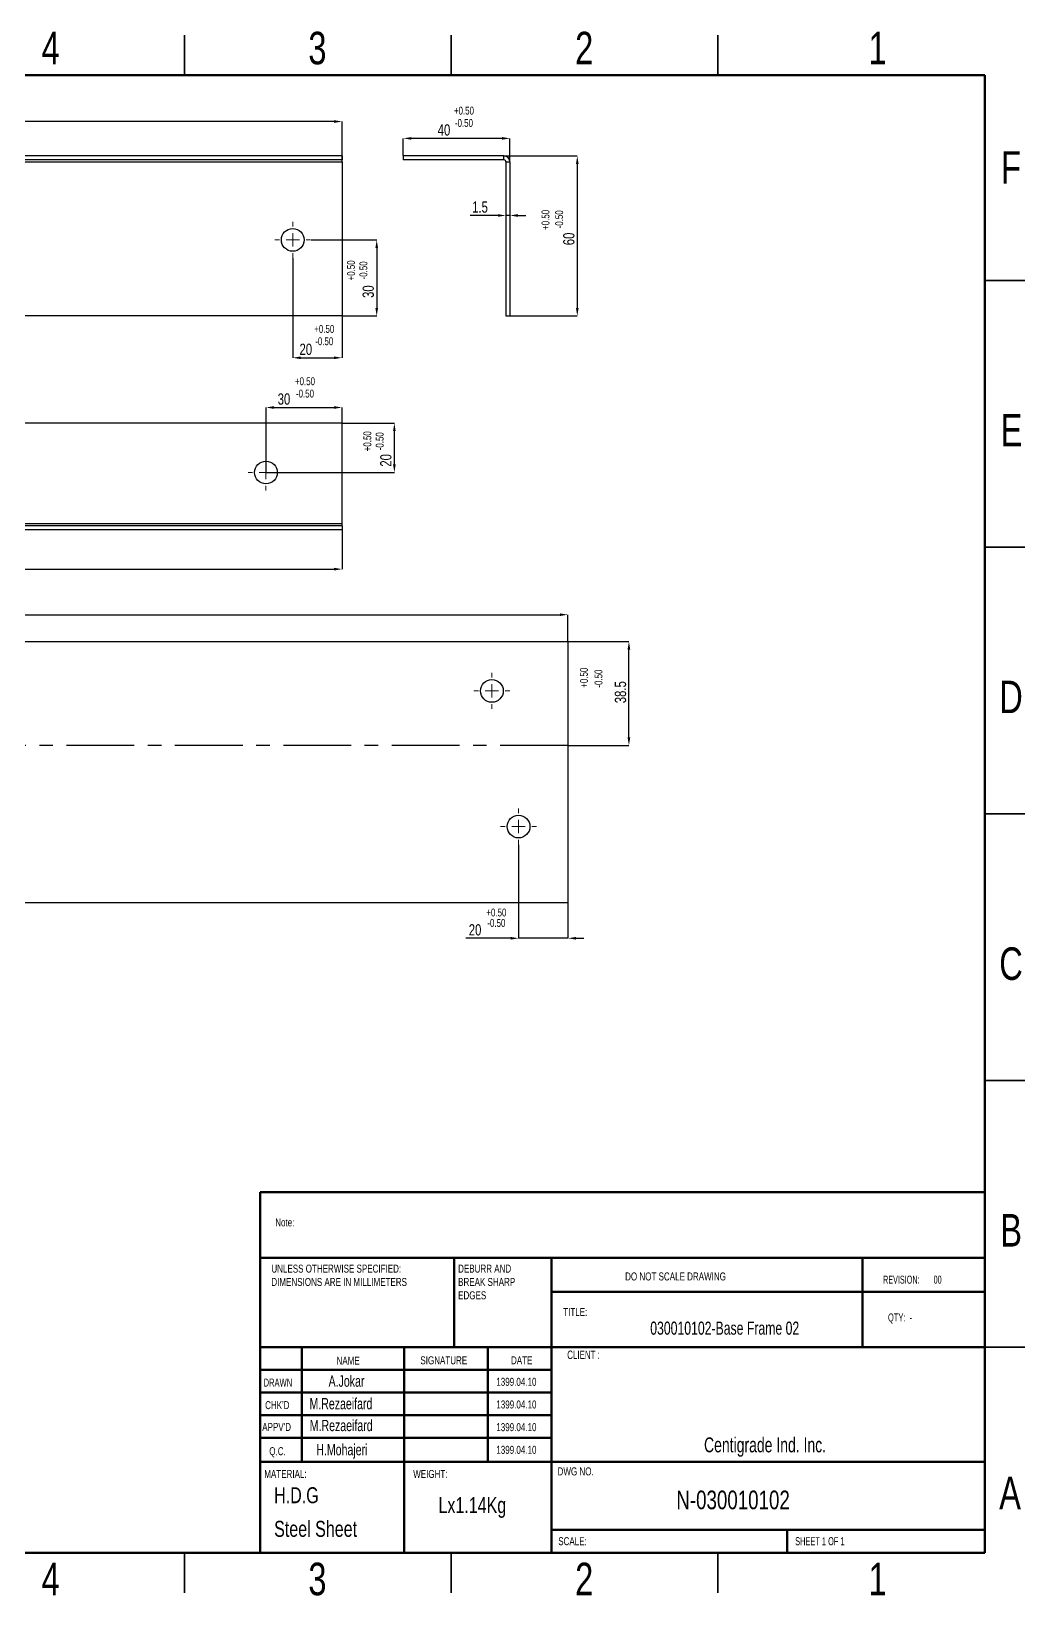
# Model space of a CAD drawing. Header units: millimetres. Extents: x 1478 to 1893, y 428 to 721.
# Drawn here: x 1706.3 to 1892.5, y 428.1 to 721.4 of the extents above; entities that cross this region are included whole.
import ezdxf

# ---------------------------------------------------------------- set-up
doc = ezdxf.new("R2010")
doc.units = ezdxf.units.MM
doc.linetypes.add('CENTERX2', pattern=[20.32, 12.7, -2.54, 2.54, -2.54])
doc.styles.add('SLDTEXTSTYLE0', font='TXT', dxfattribs={"width": 0.75})
doc.styles.add('SLDTEXTSTYLE1', font='TXT', dxfattribs={"width": 0.686449})
doc.styles.add('SLDTEXTSTYLE2', font='TXT', dxfattribs={"width": 0.652778})
doc.styles.add('SLDTEXTSTYLE3', font='TXT', dxfattribs={"width": 0.692308})
doc.styles.add('SLDTEXTSTYLE4', font='TXT', dxfattribs={"width": 0.7})
doc.styles.add('SLDTEXTSTYLE5', font='TXT', dxfattribs={"width": 0.678571})
doc.dimstyles.new('SLDDIMSTYLE16', dxfattribs={"dimtxt": 2.116667, "dimasz": 1.5, "dimexe": 0, "dimexo": 0.0625, "dimgap": 0.529167, "dimtad": 1, "dimdec": 6, "dimlfac": 2, "dimrnd": 1e-09, "dimzin": 12, "dimdsep": 46, "dimtxsty": 'SLDTEXTSTYLE0', "dimsah": 1, "dimcen": 0.09, "dimadec": 0, "dimazin": 3, "dimtfac": 1, "dimtdec": 1, "dimtmove": 0, "dimatfit": 0, "dimfxl": 1, "dimfrac": 2, "dimtolj": 1, "dimtzin": 12, "dimarcsym": 0})
doc.dimstyles.new('SLDDIMSTYLE8', dxfattribs={"dimtxt": 2.116667, "dimasz": 1.5, "dimexe": 0, "dimexo": 0.0625, "dimgap": 0.529167, "dimtad": 1, "dimdec": 0, "dimlfac": 2, "dimrnd": 1e-09, "dimzin": 12, "dimdsep": 46, "dimtxsty": 'SLDTEXTSTYLE0', "dimsah": 1, "dimcen": 0.09, "dimadec": 0, "dimazin": 3, "dimtfac": 1, "dimtdec": 0, "dimtofl": 0, "dimtmove": 0, "dimatfit": 3, "dimfxl": 1, "dimfrac": 2, "dimtolj": 1, "dimtzin": 12, "dimarcsym": 0})
doc.dimstyles.new('SLDDIMSTYLE9', dxfattribs={"dimtxt": 2.116667, "dimasz": 1.5, "dimexe": 0, "dimexo": 0.0625, "dimgap": 0.529167, "dimtad": 1, "dimdec": 0, "dimlfac": 2, "dimrnd": 1e-09, "dimzin": 12, "dimdsep": 46, "dimtxsty": 'SLDTEXTSTYLE0', "dimsah": 1, "dimcen": 0.09, "dimadec": 0, "dimazin": 3, "dimtfac": 1, "dimtdec": 0, "dimtmove": 0, "dimatfit": 0, "dimfxl": 1, "dimfrac": 2, "dimtolj": 1, "dimtzin": 12, "dimarcsym": 0})

# ---------------------------------------------------------------- blocks, each defined once
blk = doc.blocks.new('SW_NOTE_62')
at = {"color": 0, "linetype": 'Continuous', "lineweight": 0, "char_height": 1.5, "attachment_point": 1, "style": 'SLDTEXTSTYLE0'}
for s, insert in [('UNLESS OTHERWISE SPECIFIED:', (0, 1.93)), ('DIMENSIONS ARE IN MILLIMETERS', (0, -0.57))]:
    blk.add_mtext(s, dxfattribs=dict(at, insert=insert))
blk = doc.blocks.new('SW_NOTE_63')
at = {"color": 0, "linetype": 'Continuous', "lineweight": 0, "char_height": 1.5, "attachment_point": 1, "style": 'SLDTEXTSTYLE0'}
for s, insert in [('DEBURR AND', (0, 1.93)), ('BREAK SHARP', (0, -0.57)), ('EDGES', (0, -3.07))]:
    blk.add_mtext(s, dxfattribs=dict(at, insert=insert))
blk = doc.blocks.new('*D44')
at = {"color": 0, "linetype": 'Continuous', "lineweight": -2, "transparency": 16777216}
for p, q in [((1794.99, 698.04), (1808.67, 698.04)), ((1808.67, 696.54), (1808.67, 669.54)), ((1795.36, 668.04), (1808.67, 668.04))]:
    blk.add_line(p, q, dxfattribs=at)
at = {"color": 0, "linetype": 'Continuous', "transparency": 16777216}
for points in [[(1808.42, 696.54), (1808.92, 696.54), (1808.67, 698.04)], [(1808.42, 669.54), (1808.92, 669.54), (1808.67, 668.04)]]:
    blk.add_solid(points, dxfattribs=at)
at = {"layer": 'Defpoints', "color": 0, "linetype": 'Continuous', "transparency": 16777216}
for p in [(1794.93, 698.04), (1795.3, 668.04), (1808.67, 668.04)]:
    blk.add_point(p, dxfattribs=at)
at = {"color": 0, "linetype": 'Continuous', "lineweight": 18, "transparency": 16777216, "insert": (1806.02, 682.48), "char_height": 2.117, "attachment_point": 2, "rotation": 90, "style": 'SLDTEXTSTYLE0'}
blk.add_mtext('\\A1;60', dxfattribs=at)
blk = doc.blocks.new('*D45')
at = {"color": 0, "linetype": 'Continuous', "lineweight": -2, "transparency": 16777216}
for p, q in [((1776.05, 698.11), (1776.05, 701.33)), ((1794.55, 701.33), (1777.55, 701.33)), ((1796.05, 696.99), (1796.05, 701.33))]:
    blk.add_line(p, q, dxfattribs=at)
at = {"color": 0, "linetype": 'Continuous', "transparency": 16777216}
for points in [[(1777.55, 701.58), (1777.55, 701.08), (1776.05, 701.33)], [(1794.55, 701.58), (1794.55, 701.08), (1796.05, 701.33)]]:
    blk.add_solid(points, dxfattribs=at)
at = {"layer": 'Defpoints', "color": 0, "linetype": 'Continuous', "transparency": 16777216}
for p in [(1776.05, 701.33), (1776.05, 698.04), (1796.05, 696.93)]:
    blk.add_point(p, dxfattribs=at)
at = {"color": 0, "linetype": 'Continuous', "lineweight": 18, "transparency": 16777216, "insert": (1783.69, 703.97), "char_height": 2.117, "attachment_point": 2, "style": 'SLDTEXTSTYLE0'}
blk.add_mtext('\\A1;40', dxfattribs=at)
blk = doc.blocks.new('*D46')
at = {"color": 0, "linetype": 'Continuous', "lineweight": -2, "transparency": 16777216}
for p, q in [((1795.3, 696.86), (1795.3, 686.88)), ((1796.05, 696.86), (1796.05, 686.88)), ((1793.8, 686.88), (1788.59, 686.88)), ((1796.05, 686.88), (1795.3, 686.88)), ((1797.55, 686.88), (1799.05, 686.88))]:
    blk.add_line(p, q, dxfattribs=at)
at = {"color": 0, "linetype": 'Continuous', "transparency": 16777216}
for points in [[(1793.8, 687.13), (1793.8, 686.63), (1795.3, 686.88)], [(1797.55, 687.13), (1797.55, 686.63), (1796.05, 686.88)]]:
    blk.add_solid(points, dxfattribs=at)
at = {"layer": 'Defpoints', "color": 0, "linetype": 'Continuous', "transparency": 16777216}
for p in [(1795.3, 696.93), (1796.05, 696.93), (1795.3, 686.88)]:
    blk.add_point(p, dxfattribs=at)
at = {"color": 0, "linetype": 'Continuous', "lineweight": 18, "transparency": 16777216, "insert": (1790.44, 689.52), "char_height": 2.117, "attachment_point": 2, "style": 'SLDTEXTSTYLE0'}
blk.add_mtext('\\A1;1.5', dxfattribs=at)
blk = doc.blocks.new('*D35')
at = {"color": 0, "linetype": 'Continuous', "lineweight": -2, "transparency": 16777216}
for p, q in [((1496.77, 697.36), (1496.77, 704.49)), ((1763.08, 704.49), (1498.27, 704.49)), ((1764.58, 697.36), (1764.58, 704.49))]:
    blk.add_line(p, q, dxfattribs=at)
at = {"color": 0, "linetype": 'Continuous', "transparency": 16777216}
for points in [[(1498.27, 704.74), (1498.27, 704.24), (1496.77, 704.49)], [(1763.08, 704.74), (1763.08, 704.24), (1764.58, 704.49)]]:
    blk.add_solid(points, dxfattribs=at)
at = {"layer": 'Defpoints', "color": 0, "linetype": 'Continuous', "transparency": 16777216}
for p in [(1496.77, 704.49), (1496.77, 697.29), (1764.58, 697.29)]:
    blk.add_point(p, dxfattribs=at)
at = {"color": 0, "linetype": 'Continuous', "lineweight": 18, "transparency": 16777216, "insert": (1625.17, 707.13), "char_height": 2.117, "attachment_point": 2, "style": 'SLDTEXTSTYLE0'}
blk.add_mtext('\\A1;L', dxfattribs=at)
blk = doc.blocks.new('*D36')
at = {"color": 0, "linetype": 'Continuous', "lineweight": -2, "transparency": 16777216}
for p, q in [((1755.33, 678.86), (1755.33, 660.2)), ((1764.58, 667.98), (1764.58, 660.2)), ((1756.83, 660.2), (1763.08, 660.2))]:
    blk.add_line(p, q, dxfattribs=at)
at = {"color": 0, "linetype": 'Continuous', "transparency": 16777216}
for points in [[(1756.83, 660.45), (1756.83, 659.95), (1755.33, 660.2)], [(1763.08, 660.45), (1763.08, 659.95), (1764.58, 660.2)]]:
    blk.add_solid(points, dxfattribs=at)
at = {"layer": 'Defpoints', "color": 0, "linetype": 'Continuous', "transparency": 16777216}
for p in [(1755.33, 678.92), (1764.58, 668.04), (1764.58, 660.2)]:
    blk.add_point(p, dxfattribs=at)
at = {"color": 0, "linetype": 'Continuous', "lineweight": 18, "transparency": 16777216, "insert": (1757.79, 662.85), "char_height": 2.117, "attachment_point": 2, "style": 'SLDTEXTSTYLE0'}
blk.add_mtext('\\A1;20', dxfattribs=at)
blk = doc.blocks.new('*D37')
at = {"color": 0, "linetype": 'Continuous', "lineweight": -2, "transparency": 16777216}
for p, q in [((1758.77, 682.29), (1771.08, 682.29)), ((1771.08, 680.79), (1771.08, 669.54)), ((1764.64, 668.04), (1771.08, 668.04))]:
    blk.add_line(p, q, dxfattribs=at)
at = {"color": 0, "linetype": 'Continuous', "transparency": 16777216}
for points in [[(1770.83, 680.79), (1771.33, 680.79), (1771.08, 682.29)], [(1770.83, 669.54), (1771.33, 669.54), (1771.08, 668.04)]]:
    blk.add_solid(points, dxfattribs=at)
at = {"layer": 'Defpoints', "color": 0, "linetype": 'Continuous', "transparency": 16777216}
for p in [(1758.7, 682.29), (1764.58, 668.04), (1771.08, 668.04)]:
    blk.add_point(p, dxfattribs=at)
at = {"color": 0, "linetype": 'Continuous', "lineweight": 18, "transparency": 16777216, "insert": (1768.43, 672.6), "char_height": 2.117, "attachment_point": 2, "rotation": 90, "style": 'SLDTEXTSTYLE0'}
blk.add_mtext('\\A1;30', dxfattribs=at)
blk = doc.blocks.new('SW_CENTERMARKSYMBOL_49')
at = {"color": 0, "linetype": 'Continuous', "lineweight": 0}
for p, q in [((0, 2.5), (0, 3.37)), ((-2.5, 0), (-3.37, 0)), ((0, 0), (-1.25, 0)), ((0, 0), (0, 1.25)), ((0, 0), (0, -1.25)), ((0, 0), (1.25, 0)), ((2.5, 0), (3.37, 0)), ((0, -2.5), (0, -3.37))]:
    blk.add_line(p, q, dxfattribs=at)
blk = doc.blocks.new('*D41')
at = {"color": 0, "linetype": 'Continuous', "lineweight": -2, "transparency": 16777216}
for p, q in [((1496.77, 628.64), (1496.77, 620.58)), ((1764.58, 628.64), (1764.58, 620.58)), ((1498.27, 620.58), (1763.08, 620.58))]:
    blk.add_line(p, q, dxfattribs=at)
at = {"color": 0, "linetype": 'Continuous', "transparency": 16777216}
for points in [[(1498.27, 620.83), (1498.27, 620.33), (1496.77, 620.58)], [(1763.08, 620.83), (1763.08, 620.33), (1764.58, 620.58)]]:
    blk.add_solid(points, dxfattribs=at)
at = {"layer": 'Defpoints', "color": 0, "linetype": 'Continuous', "transparency": 16777216}
for p in [(1496.77, 628.7), (1764.58, 628.7), (1764.58, 620.58)]:
    blk.add_point(p, dxfattribs=at)
at = {"color": 0, "linetype": 'Continuous', "lineweight": 18, "transparency": 16777216, "insert": (1631.17, 623.23), "char_height": 2.117, "attachment_point": 2, "style": 'SLDTEXTSTYLE0'}
blk.add_mtext('\\A1;L', dxfattribs=at)
blk = doc.blocks.new('SW_CENTERMARKSYMBOL_50')
at = {"color": 0, "linetype": 'Continuous', "lineweight": 0}
for p, q in [((0, 2.5), (0, 3.37)), ((-2.5, 0), (-3.37, 0)), ((0, 0), (-1.25, 0)), ((0, 0), (0, 1.25)), ((0, 0), (0, -1.25)), ((0, 0), (1.25, 0)), ((2.5, 0), (3.37, 0)), ((0, -2.5), (0, -3.37))]:
    blk.add_line(p, q, dxfattribs=at)
blk = doc.blocks.new('*D47')
at = {"color": 0, "linetype": 'Continuous', "lineweight": -2, "transparency": 16777216}
for p, q in [((1750.33, 638.77), (1750.33, 650.88)), ((1751.83, 650.88), (1763.08, 650.88)), ((1764.58, 648.02), (1764.58, 650.88))]:
    blk.add_line(p, q, dxfattribs=at)
at = {"color": 0, "linetype": 'Continuous', "transparency": 16777216}
for points in [[(1751.83, 651.13), (1751.83, 650.63), (1750.33, 650.88)], [(1763.08, 651.13), (1763.08, 650.63), (1764.58, 650.88)]]:
    blk.add_solid(points, dxfattribs=at)
at = {"layer": 'Defpoints', "color": 0, "linetype": 'Continuous', "transparency": 16777216}
for p in [(1764.58, 650.88), (1764.58, 647.95), (1750.33, 638.7)]:
    blk.add_point(p, dxfattribs=at)
at = {"color": 0, "linetype": 'Continuous', "lineweight": 18, "transparency": 16777216, "insert": (1753.7, 652.46), "char_height": 2.117, "attachment_point": 5, "style": 'SLDTEXTSTYLE0'}
blk.add_mtext('\\A1;30', dxfattribs=at)
blk = doc.blocks.new('*D48')
at = {"color": 0, "linetype": 'Continuous', "lineweight": -2, "transparency": 16777216}
for p, q in [((1764.64, 647.95), (1774.39, 647.95)), ((1774.39, 640.2), (1774.39, 646.45)), ((1750.39, 638.7), (1774.39, 638.7))]:
    blk.add_line(p, q, dxfattribs=at)
at = {"color": 0, "linetype": 'Continuous', "transparency": 16777216}
for points in [[(1774.14, 646.45), (1774.64, 646.45), (1774.39, 647.95)], [(1774.14, 640.2), (1774.64, 640.2), (1774.39, 638.7)]]:
    blk.add_solid(points, dxfattribs=at)
at = {"layer": 'Defpoints', "color": 0, "linetype": 'Continuous', "transparency": 16777216}
for p in [(1764.58, 647.95), (1774.39, 647.95), (1750.33, 638.7)]:
    blk.add_point(p, dxfattribs=at)
at = {"color": 0, "linetype": 'Continuous', "lineweight": 18, "transparency": 16777216, "insert": (1772.8, 640.97), "char_height": 2.117, "attachment_point": 5, "rotation": 90, "style": 'SLDTEXTSTYLE0'}
blk.add_mtext('\\A1;20', dxfattribs=at)
blk = doc.blocks.new('*D50')
at = {"color": 0, "linetype": 'Continuous', "lineweight": -2, "transparency": 16777216}
for p, q in [((1505.78, 607.06), (1505.78, 612.04)), ((1507.28, 612.04), (1805.42, 612.04)), ((1806.92, 607.06), (1806.92, 612.04))]:
    blk.add_line(p, q, dxfattribs=at)
at = {"color": 0, "linetype": 'Continuous', "transparency": 16777216}
for points in [[(1507.28, 612.29), (1507.28, 611.79), (1505.78, 612.04)], [(1805.42, 612.29), (1805.42, 611.79), (1806.92, 612.04)]]:
    blk.add_solid(points, dxfattribs=at)
at = {"layer": 'Defpoints', "color": 0, "linetype": 'Continuous', "transparency": 16777216}
for p in [(1806.92, 612.04), (1505.78, 607), (1806.92, 607)]:
    blk.add_point(p, dxfattribs=at)
at = {"color": 0, "linetype": 'Continuous', "lineweight": 18, "transparency": 16777216, "insert": (1671.25, 614.68), "char_height": 2.117, "attachment_point": 2, "style": 'SLDTEXTSTYLE0'}
blk.add_mtext('\\A1;L', dxfattribs=at)
blk = doc.blocks.new('*D51')
at = {"color": 0, "linetype": 'Continuous', "lineweight": -2, "transparency": 16777216}
for p, q in [((1806.98, 607), (1818.35, 607)), ((1818.35, 589.03), (1818.35, 605.5)), ((1806.98, 587.53), (1818.35, 587.53))]:
    blk.add_line(p, q, dxfattribs=at)
at = {"color": 0, "linetype": 'Continuous', "transparency": 16777216}
for points in [[(1818.1, 605.5), (1818.6, 605.5), (1818.35, 607)], [(1818.1, 589.03), (1818.6, 589.03), (1818.35, 587.53)]]:
    blk.add_solid(points, dxfattribs=at)
at = {"layer": 'Defpoints', "color": 0, "linetype": 'Continuous', "transparency": 16777216}
for p in [(1806.92, 607), (1818.35, 607), (1806.92, 587.53)]:
    blk.add_point(p, dxfattribs=at)
at = {"color": 0, "linetype": 'Continuous', "lineweight": 18, "transparency": 16777216, "insert": (1815.7, 597.51), "char_height": 2.117, "attachment_point": 2, "rotation": 90, "style": 'SLDTEXTSTYLE0'}
blk.add_mtext('\\A1;38.5', dxfattribs=at)
blk = doc.blocks.new('*D52')
at = {"color": 0, "linetype": 'Continuous', "lineweight": -2, "transparency": 16777216}
for p, q in [((1797.67, 568.88), (1797.67, 551.38)), ((1806.92, 558), (1806.92, 551.38)), ((1796.17, 551.38), (1787.8, 551.38)), ((1806.92, 551.38), (1797.67, 551.38)), ((1808.42, 551.38), (1809.92, 551.38))]:
    blk.add_line(p, q, dxfattribs=at)
at = {"color": 0, "linetype": 'Continuous', "transparency": 16777216}
for points in [[(1796.17, 551.63), (1796.17, 551.13), (1797.67, 551.38)], [(1808.42, 551.63), (1808.42, 551.13), (1806.92, 551.38)]]:
    blk.add_solid(points, dxfattribs=at)
at = {"layer": 'Defpoints', "color": 0, "linetype": 'Continuous', "transparency": 16777216}
for p in [(1797.67, 568.94), (1806.92, 558.06), (1806.92, 551.38)]:
    blk.add_point(p, dxfattribs=at)
at = {"color": 0, "linetype": 'Continuous', "lineweight": 18, "transparency": 16777216, "insert": (1789.51, 554.02), "char_height": 2.117, "attachment_point": 2, "style": 'SLDTEXTSTYLE0'}
blk.add_mtext('\\A1;20', dxfattribs=at)
blk = doc.blocks.new('SW_CENTERMARKSYMBOL_53')
at = {"color": 0, "linetype": 'Continuous', "lineweight": 0}
for p, q in [((0, 2.5), (0, 3.37)), ((-2.5, 0), (-3.37, 0)), ((0, 0), (-1.25, 0)), ((0, 0), (0, 1.25)), ((0, 0), (0, -1.25)), ((0, 0), (1.25, 0)), ((2.5, 0), (3.37, 0)), ((0, -2.5), (0, -3.37))]:
    blk.add_line(p, q, dxfattribs=at)
blk = doc.blocks.new('SW_CENTERMARKSYMBOL_54')
at = {"color": 0, "linetype": 'Continuous', "lineweight": 0}
for p, q in [((0, 2.5), (0, 3.37)), ((-2.5, 0), (-3.38, 0)), ((0, 0), (-1.25, 0)), ((0, 0), (0, 1.25)), ((0, 0), (0, -1.25)), ((0, 0), (1.25, 0)), ((2.5, 0), (3.37, 0)), ((0, -2.5), (0, -3.38))]:
    blk.add_line(p, q, dxfattribs=at)

msp = doc.modelspace()

# ---------------------------------------------------------------- linework, layer by layer
at = {"color": 7, "linetype": 'Continuous', "lineweight": 35}
for p, q in [((1735.02641917, 713.20269568), (1735.02641917, 720.70269568)), ((1785.02641917, 713.20269568), (1785.02641917, 720.70269568)), ((1835.02641917, 713.20269568), (1835.02641917, 720.70269568)), ((1885.02641917, 674.70269568), (1892.52641917, 674.70269568)), ((1885.02641917, 624.70269568), (1892.52641917, 624.70269568)), ((1892.52641917, 574.70269568), (1885.02641917, 574.70269568)), ((1885.02641917, 574.70269568), (1892.52641917, 574.70269568)), ((1885.02641917, 524.70269568), (1892.52641917, 524.70269568)), ((1885.02641917, 474.70269568), (1892.52641917, 474.70269568)), ((1735.02641917, 436.20269568), (1735.02641917, 428.70269568)), ((1785.02641917, 436.20269568), (1785.02641917, 428.70269568)), ((1835.02641917, 436.20269568), (1835.02641917, 428.70269568))]:
    msp.add_line(p, q, dxfattribs=at)
at = {"color": 7, "linetype": 'Continuous', "lineweight": 70}
for p, q in [((1485.02641917, 713.20269568), (1885.02641917, 713.20269568)), ((1885.02641917, 713.20269568), (1885.02641917, 436.20269568)), ((1885.02641917, 436.20269568), (1485.02641917, 436.20269568))]:
    msp.add_line(p, q, dxfattribs=at)
at = {"color": 7, "linetype": 'Continuous', "lineweight": 25}
for p, q in [((1764.57791368, 698.04438942), (1594.51847116, 698.04438942)), ((1764.57791368, 698.04438942), (1764.57791368, 697.29438977)), ((1776.04605901, 698.04438942), (1776.04605901, 697.29438977)), ((1794.92775854, 698.04438942), (1776.04605901, 698.04438942)), ((1794.92775854, 697.29438977), (1794.92775854, 698.04438942)), ((1764.57791368, 697.29438977), (1594.73012726, 697.29438977)), ((1594.83404795, 696.92608987), (1764.57791368, 696.92608987)), ((1764.57791368, 696.92608987), (1764.57791368, 697.29438977)), ((1764.57791368, 696.92608987), (1764.57791368, 668.04439009)), ((1794.92775854, 697.29438977), (1776.04605901, 697.29438977)), ((1795.29605856, 696.92608987), (1795.29605856, 668.04439009)), ((1795.29605856, 696.92608987), (1796.04605856, 696.92608987)), ((1796.04605856, 696.92608987), (1796.04605856, 668.04439009)), ((1764.57791368, 668.04439009), (1592.72657673, 668.04439009)), ((1795.29605856, 668.04439009), (1796.04605856, 668.04439009)), ((1764.57791368, 647.95447502), (1595.00672261, 647.95447502)), ((1764.57791368, 629.07277501), (1764.57791368, 647.95447502)), ((1764.57791368, 629.07277501), (1591.75078909, 629.07277501)), ((1764.57791368, 628.70447512), (1591.911364, 628.70447512)), ((1764.57791368, 627.95447546), (1592.23832528, 627.95447546)), ((1764.57791368, 628.70447512), (1764.57791368, 629.07277501)), ((1764.57791368, 628.70447512), (1764.57791368, 627.95447546)), ((1647.94591805, 606.9958617), (1806.9180389, 606.9958617)), ((1806.9180389, 606.9958617), (1806.9180389, 558.06488889)), ((1646.87148473, 558.06488889), (1806.9180389, 558.06488889))]:
    msp.add_line(p, q, dxfattribs=at)
at = {"color": 7, "linetype": 'CENTERX2'}
msp.add_line((1806.91803216, 587.53037518), (1646.56270265, 587.53037518), dxfattribs=at)
at = {"color": 7, "linetype": 'Continuous', "lineweight": 50}
for p, q in [((1749.22641917, 503.79970112), (1885.02641917, 503.79970112)), ((1749.22641917, 503.79970112), (1749.22641917, 491.45269568)), ((1749.22641917, 491.45269568), (1885.02641917, 491.45269568)), ((1749.22641917, 491.45269568), (1749.22641917, 436.45269568)), ((1785.62641917, 491.45269568), (1785.62641917, 474.70269568)), ((1803.82641917, 491.45269568), (1803.82641917, 436.20269568)), ((1862.11644549, 474.70269568), (1862.11644549, 491.45269568)), ((1885.02641917, 485.07769568), (1803.82641917, 485.07769568)), ((1885.02641917, 474.70269568), (1749.22641917, 474.70269568)), ((1757.02641917, 474.70269568), (1757.02641917, 453.20269568)), ((1776.2173716, 474.70269568), (1776.2173716, 436.45269568)), ((1791.93249532, 474.70269568), (1791.93249532, 453.20269568)), ((1803.82641917, 436.45269568), (1803.82641917, 474.70269568)), ((1803.82641917, 470.45269568), (1749.22641917, 470.45269568)), ((1803.82641917, 466.20269568), (1749.22641917, 466.20269568)), ((1803.82641917, 461.95269568), (1749.22641917, 461.95269568)), ((1803.82641917, 457.70269568), (1749.22641917, 457.70269568)), ((1759.62641917, 453.20269568), (1749.22641917, 453.20269568)), ((1759.62641917, 453.20269568), (1885.02641917, 453.20269568)), ((1803.82641917, 440.45269568), (1885.02641917, 440.45269568)), ((1848.02641917, 436.20269568), (1848.02641917, 440.45269568))]:
    msp.add_line(p, q, dxfattribs=at)
at = {"color": 7, "linetype": 'Continuous', "lineweight": 25}
for centre, radius in [((1755.32792086, 682.29438353), 2.12499631), ((1750.3279176, 638.70447069), 2.12499959), ((1792.66803735, 597.74586241), 2.12500383), ((1797.66805079, 572.31489594), 2.12499518)]:
    msp.add_circle(centre, radius, dxfattribs=at)
for radius in [1.1183, 0.3683]:
    msp.add_arc((1794.92775856, 696.92608976), radius, 0, 90, dxfattribs=at)

# ---------------------------------------------------------------- block references
at = {"color": 7, "linetype": 'Continuous', "lineweight": 0}
for name, p in [('SW_CENTERMARKSYMBOL_49', (1755.3279299, 682.29438975)), ('SW_CENTERMARKSYMBOL_50', (1750.32793467, 638.70447525)), ('SW_CENTERMARKSYMBOL_53', (1792.66805171, 597.74586158)), ('SW_CENTERMARKSYMBOL_54', (1797.66804694, 572.3148889)), ('SW_NOTE_62', (1751.3352492, 488.27218509)), ('SW_NOTE_63', (1786.33563485, 488.27218533))]:
    msp.add_blockref(name, p, dxfattribs=at)

# ---------------------------------------------------------------- texts
for s, insert, char_height, attachment_point, style in [('4', (1709.96503584, 721.31638609), 6.096, 2, 'SLDTEXTSTYLE0'), ('3', (1759.96503584, 721.31638609), 6.096, 2, 'SLDTEXTSTYLE0'), ('2', (1809.96503584, 721.31638609), 6.096, 2, 'SLDTEXTSTYLE0'), ('1', (1864.96503584, 721.31638609), 6.096, 2, 'SLDTEXTSTYLE0'), ('F', (1889.96291919, 698.92838609), 6.096, 2, 'SLDTEXTSTYLE0'), ('E', (1890.03700239, 649.67838609), 6.096, 2, 'SLDTEXTSTYLE0'), ('D', (1889.9565692, 599.67838609), 6.096, 2, 'SLDTEXTSTYLE0'), ('C', (1889.96291917, 549.67838609), 6.096, 2, 'SLDTEXTSTYLE0'), ('Note:', (1752.05869925, 498.86899473), 1.5, 1, 'SLDTEXTSTYLE0'), ('B', (1889.97985239, 499.67838609), 6.096, 2, 'SLDTEXTSTYLE0'), ('DO NOT SCALE DRAWING', (1817.64105969, 488.73568926), 1.5, 1, 'SLDTEXTSTYLE0'), ('REVISION:       00', (1865.98130909, 488.13746901), 1.5, 1, 'SLDTEXTSTYLE2'), ('TITLE:', (1806.03748752, 482.0683303), 1.5, 1, 'SLDTEXTSTYLE0'), ('QTY:  -', (1866.90220752, 481.03881723), 1.5, 1, 'SLDTEXTSTYLE5'), ('030010102-Base Frame 02', (1822.34515289, 479.51674019), 2.45, 1, 'SLDTEXTSTYLE4'), ('NAME', (1763.54865838, 472.95417832), 1.5, 1, 'SLDTEXTSTYLE0'), ('SIGNATURE', (1779.26000673, 473.01445206), 1.5, 1, 'SLDTEXTSTYLE0'), ('DATE', (1796.24424493, 473.01445206), 1.5, 1, 'SLDTEXTSTYLE0'), ('CLIENT :', (1806.78593432, 474.08796457), 1.5875, 1, 'SLDTEXTSTYLE4'), ('A.Jokar', (1762.05965729, 469.42190831), 2.116666667, 1, 'SLDTEXTSTYLE4'), ('DRAWN', (1749.86978206, 468.837477), 1.5, 1, 'SLDTEXTSTYLE1'), ('1399.04.10', (1793.49502633, 468.98351074), 1.5, 1, 'SLDTEXTSTYLE0'), ("CHK'D", (1750.16564136, 464.6145487), 1.5, 1, 'SLDTEXTSTYLE0'), ('M.Rezaeifard', (1758.4835552, 465.19898001), 2.1166666667, 1, 'SLDTEXTSTYLE4'), ('1399.04.10', (1793.49502633, 464.73351074), 1.5, 1, 'SLDTEXTSTYLE0'), ("APPV'D", (1749.62814157, 460.51856231), 1.5, 1, 'SLDTEXTSTYLE0'), ('M.Rezaeifard', (1758.52795962, 461.10299361), 2.1166666667, 1, 'SLDTEXTSTYLE4'), ('1399.04.10', (1793.49502633, 460.48351074), 1.5, 1, 'SLDTEXTSTYLE0'), ('Centigrade Ind. Inc.', (1832.4272999, 457.81347562), 2.8, 1, 'SLDTEXTSTYLE4'), ('Q.C.', (1750.94181328, 455.97833152), 1.5, 1, 'SLDTEXTSTYLE0'), ('H.Mohajeri', (1759.76072197, 456.56276282), 2.116666667, 1, 'SLDTEXTSTYLE4'), ('1399.04.10', (1793.49502633, 456.23351074), 1.5, 1, 'SLDTEXTSTYLE0'), ('MATERIAL:', (1750.0016568, 451.70735782), 1.5, 1, 'SLDTEXTSTYLE0'), ('WEIGHT:', (1777.92002576, 451.70594201), 1.4986, 1, 'SLDTEXTSTYLE0'), ('DWG NO.', (1804.97942138, 452.18875197), 1.5, 1, 'SLDTEXTSTYLE0'), ('A', (1889.78300251, 450.42838609), 6.096, 2, 'SLDTEXTSTYLE0'), ('H.D.G', (1751.8562912, 448.46778393), 2.9972, 1, 'SLDTEXTSTYLE0'), ('Lx1.14Kg', (1782.65265668, 446.60869881), 2.9972, 1, 'SLDTEXTSTYLE0'), ('N-030010102', (1827.23159845, 447.8427385), 3.5, 1, 'SLDTEXTSTYLE0'), ('Steel Sheet', (1751.8562912, 442.16668518), 2.9972, 1, 'SLDTEXTSTYLE0'), ('SCALE:', (1805.10038528, 439.10278296), 1.5, 1, 'SLDTEXTSTYLE0'), ('SHEET 1 OF 1', (1849.50471359, 439.10278296), 1.5, 1, 'SLDTEXTSTYLE3'), ('4', (1709.96503584, 434.31638609), 6.096, 2, 'SLDTEXTSTYLE0'), ('3', (1759.96503584, 434.31638609), 6.096, 2, 'SLDTEXTSTYLE0'), ('2', (1809.96503584, 434.31638609), 6.096, 2, 'SLDTEXTSTYLE0'), ('1', (1864.96503584, 434.31638609), 6.096, 2, 'SLDTEXTSTYLE0')]:
    msp.add_mtext(s, dxfattribs=dict(at, insert=insert, char_height=char_height, attachment_point=attachment_point, style=style))
at = {"color": 7, "linetype": 'Continuous', "lineweight": 18, "char_height": 1.481666667, "attachment_point": 2, "style": 'SLDTEXTSTYLE0'}
for s, insert in [('\\A1;+0.50', (1787.43081128, 707.27394708)), ('\\A1;-0.50', (1787.43081128, 704.96050049)), ('\\A1;+0.50', (1761.2461535, 666.35246692)), ('\\A1;-0.50', (1761.2461535, 664.03902032)), ('\\A1;+0.50', (1757.63907868, 656.54294969)), ('\\A1;-0.50', (1757.63907868, 654.2295031)), ('\\A1;+0.50', (1793.49997409, 556.95644912)), ('\\A1;-0.50', (1793.49997409, 554.99129186))]:
    msp.add_mtext(s, dxfattribs=dict(at, insert=insert))
for s, insert, rotation in [('\\A1;+0.50', (1801.97074477, 686.0512803), 90.1627856405), ('\\A1;-0.50', (1804.52720041, 686.15343508), 90.1627856405), ('\\A1;+0.50', (1765.52016236, 676.57840704), 90), ('\\A1;-0.50', (1767.83360895, 676.57840704), 90), ('\\A1;+0.50', (1768.57942582, 644.55400598), 90), ('\\A1;-0.50', (1770.89287242, 644.55400598), 90), ('\\A1;+0.50', (1809.17442328, 600.22405731), 90.1627856405), ('\\A1;-0.50', (1811.90108759, 600.05890865), 90.1627856405)]:
    msp.add_mtext(s, dxfattribs=dict(at, insert=insert, rotation=rotation))

# ---------------------------------------------------------------- dimensions: what is measured, and where the dimension line sits
at = {"color": 7, "linetype": 'Continuous', "lineweight": 18}
for base, p1, p2, text, dimstyle, picture, middle in [((1496.76535025, 704.48768243), (1764.57792704, 697.29438976), (1496.76535025, 697.29438976), 'L', 'SLDDIMSTYLE8', '*D35', (1625.17148828, 704.48768243)), ((1764.57792704, 660.2029847), (1755.32792704, 678.91938976), (1764.57792704, 668.04438976), '20', 'SLDDIMSTYLE9', '*D36', (1757.78590459, 660.2029847)), ((1764.57791368, 650.87659654), (1750.32793467, 638.70447525), (1764.57791368, 647.95447502), '30', 'SLDDIMSTYLE9', '*D47', (1753.69604051, 650.87659654)), ((1764.57792704, 620.57962461), (1496.76535025, 628.70447524), (1764.57792704, 628.70447524), 'L', 'SLDDIMSTYLE8', '*D41', (1631.17116865, 620.57962461)), ((1806.91804408, 612.03841415), (1505.7798711, 606.99586175), (1806.91804408, 606.99586175), 'L', 'SLDDIMSTYLE8', '*D50', (1671.24703809, 612.03841415)), ((1806.91804408, 551.37702686), (1797.66804408, 568.93988884), (1806.91804408, 558.06488884), '20', 'SLDDIMSTYLE9', '*D52', (1789.51486152, 551.37702686))]:
    dim = msp.add_linear_dim(base=base, p1=p1, p2=p2, text=text, dimstyle=dimstyle, dxfattribs=at)
    dim.commit()
    dim.dimension.update_dxf_attribs({"geometry": picture, "text_midpoint": middle, "dimtype": 160})
for base, p2, dimstyle, picture, middle in [((1776.04605856, 701.32540182), (1776.04605856, 698.04438976), 'SLDDIMSTYLE8', '*D45', (1783.69229348, 701.32540182)), ((1795.29605856, 686.87900646), (1795.29605856, 696.92608976), 'SLDDIMSTYLE16', '*D46', (1790.44397523, 686.87900646))]:
    dim = msp.add_linear_dim(base=base, p1=(1796.04605856, 696.92608976), p2=p2, dimstyle=dimstyle, dxfattribs=at)
    dim.commit()
    dim.dimension.update_dxf_attribs({"geometry": picture, "text_midpoint": middle, "dimtype": 160})
dim = msp.add_linear_dim(base=(1808.66865935, 668.04438976), p1=(1794.92775856, 698.04438976), p2=(1795.29605856, 668.04438976), angle=90, dimstyle='SLDDIMSTYLE8', dxfattribs=at)
dim.commit()
dim.dimension.update_dxf_attribs({"geometry": '*D44', "text_midpoint": (1808.66865935, 682.47787024), "dimtype": 160})
for base, p1, p2, text, dimstyle, picture, middle in [((1771.07805699, 668.04438976), (1758.70292704, 682.29438976), (1764.57792704, 668.04438976), '30', 'SLDDIMSTYLE8', '*D37', (1771.07805699, 672.59955033)), ((1774.38953948, 647.95447502), (1750.32793467, 638.70447525), (1764.57791368, 647.95447502), '20', 'SLDDIMSTYLE9', '*D48', (1774.38953948, 640.9730893)), ((1818.34876506, 606.99586175), (1806.91804408, 587.5303753), (1806.91804408, 606.99586175), '38.5', 'SLDDIMSTYLE8', '*D51', (1818.34876506, 597.51000695))]:
    dim = msp.add_linear_dim(base=base, p1=p1, p2=p2, angle=90, text=text, dimstyle=dimstyle, dxfattribs=at)
    dim.commit()
    dim.dimension.update_dxf_attribs({"geometry": picture, "text_midpoint": middle, "dimtype": 160})

doc.saveas('drawing.dxf')
